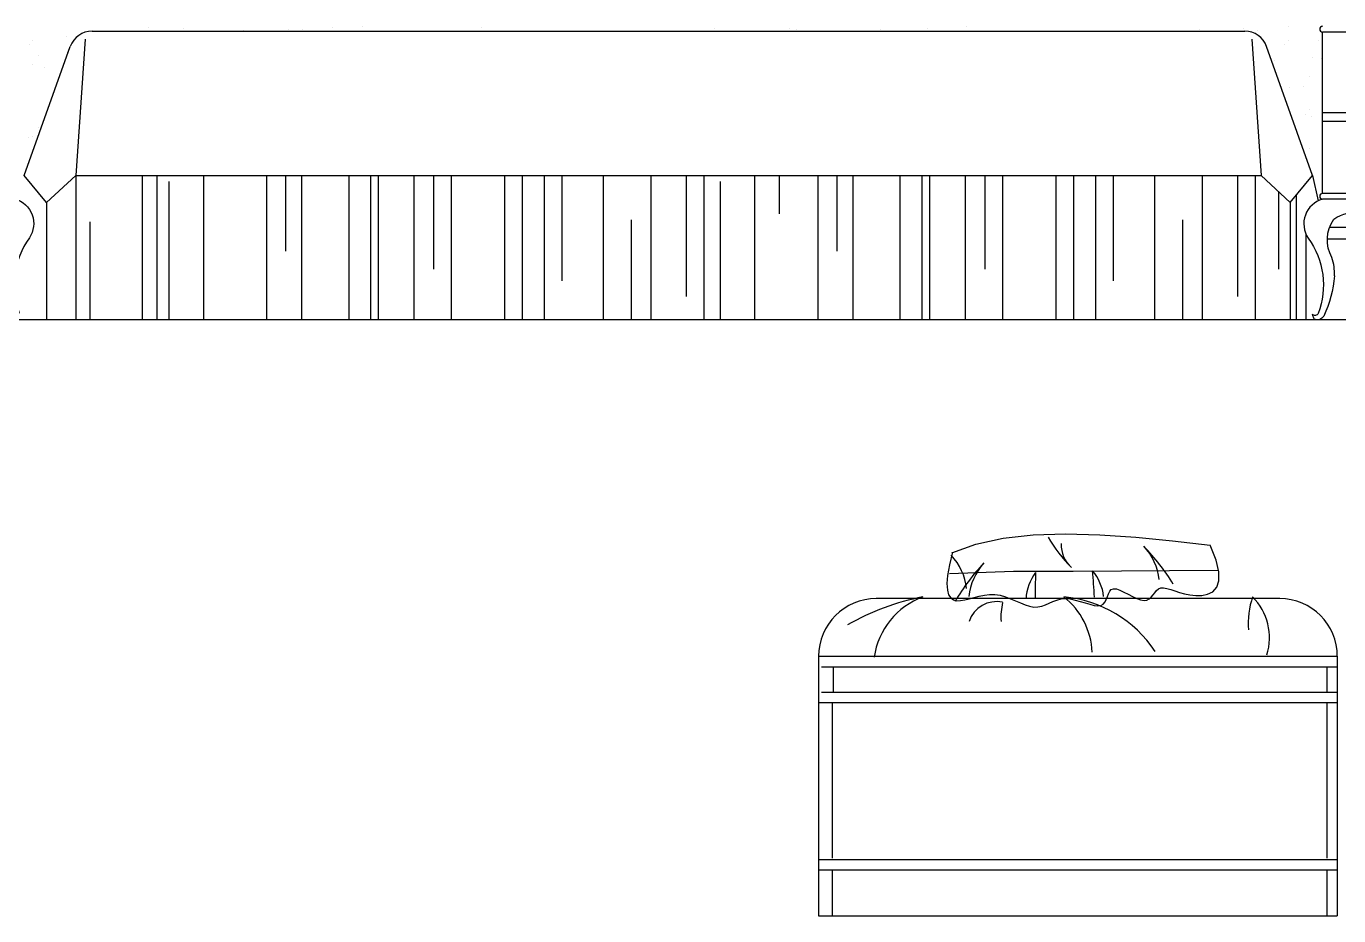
# Model space of a CAD drawing. Header units: inches. Extents: x 4.1 to 46.6, y 13.1 to 37.9.
# Drawn here: x 15.107 to 17.385, y 32.034 to 33.577 of the extents above; entities that cross this region are included whole.
import ezdxf

# ---------------------------------------------------------------- set-up
doc = ezdxf.new("R2010")
doc.units = ezdxf.units.IN
doc.header["$MEASUREMENT"] = 0
for name, color, linetype in [('02', 2, 'Continuous'), ('1', 1, 'Continuous'), ('4', 4, 'Continuous')]:
    doc.layers.add(name, color=color, linetype=linetype)

msp = doc.modelspace()

# ---------------------------------------------------------------- linework, layer by layer
at = {"layer": '02'}
for p, q in [((15.2097, 33.5544), (15.1934, 33.3183)), ((15.2216, 33.5683), (17.222, 33.5683)), ((17.234, 33.5544), (17.2502, 33.3183)), ((17.8169, 33.5669), (17.3569, 33.5669)), ((15.1039, 33.3183), (15.1839, 33.5418)), ((17.3397, 33.3183), (17.2597, 33.5418)), ((17.8169, 33.4269), (17.3569, 33.4269)), ((17.8169, 33.4119), (17.3569, 33.4119)), ((15.1427, 33.2711), (15.1039, 33.3183)), ((15.1934, 33.3183), (15.1427, 33.2711)), ((15.1934, 33.3183), (17.2502, 33.3183)), ((15.1934, 33.3183), (15.1934, 33.0683)), ((15.3086, 33.3183), (15.3086, 33.0683)), ((15.3343, 33.3183), (15.3343, 33.0683)), ((15.3548, 33.3079), (15.3548, 33.0683)), ((15.4148, 33.3183), (15.4148, 33.0683)), ((15.5243, 33.3183), (15.5243, 33.0683)), ((15.558, 33.1866), (15.558, 33.3183)), ((15.5854, 33.0683), (15.5854, 33.3183)), ((15.6676, 33.0683), (15.6676, 33.3183)), ((15.7052, 33.0683), (15.7052, 33.3183)), ((15.7189, 33.0683), (15.7189, 33.3183)), ((15.7805, 33.0683), (15.7805, 33.3183)), ((15.8148, 33.1558), (15.8148, 33.3183)), ((15.8456, 33.0683), (15.8456, 33.3183)), ((15.938, 33.0683), (15.938, 33.3183)), ((15.9688, 33.0683), (15.9688, 33.3183)), ((16.0065, 33.0683), (16.0065, 33.3183)), ((16.0373, 33.1353), (16.0373, 33.3183)), ((16.1092, 33.0683), (16.1092, 33.3183)), ((16.1913, 33.3183), (16.1913, 33.0683)), ((16.253, 33.1079), (16.253, 33.3183)), ((16.2838, 33.0683), (16.2838, 33.3183)), ((16.3115, 33.3079), (16.3115, 33.0683)), ((16.3714, 33.3183), (16.3714, 33.0683)), ((16.4142, 33.3183), (16.4142, 33.2514)), ((16.481, 33.3183), (16.481, 33.0683)), ((16.5147, 33.1866), (16.5147, 33.3183)), ((16.5421, 33.0683), (16.5421, 33.3183)), ((16.6242, 33.0683), (16.6242, 33.3183)), ((16.6619, 33.0683), (16.6619, 33.3183)), ((16.6756, 33.0683), (16.6756, 33.3183)), ((16.7372, 33.0683), (16.7372, 33.3183)), ((16.7714, 33.1558), (16.7714, 33.3183)), ((16.8023, 33.0683), (16.8023, 33.3183)), ((16.8947, 33.0683), (16.8947, 33.3183)), ((16.9255, 33.0683), (16.9255, 33.3183)), ((16.9632, 33.0683), (16.9632, 33.3183)), ((16.994, 33.1353), (16.994, 33.3183)), ((17.0659, 33.0683), (17.0659, 33.3183)), ((17.148, 33.3183), (17.148, 33.0683)), ((17.2096, 33.1079), (17.2096, 33.3183)), ((17.2404, 33.0683), (17.2404, 33.3183)), ((17.2502, 33.3183), (17.3009, 33.2711)), ((17.3009, 33.2711), (17.3397, 33.3183)), ((17.3397, 33.3183), (17.3494, 33.274)), ((17.281, 33.1558), (17.281, 33.2896)), ((17.3118, 33.0683), (17.3118, 33.2844)), ((17.8169, 33.2869), (17.3569, 33.2869)), ((15.1427, 33.2711), (15.1427, 33.0683)), ((17.3009, 33.2711), (17.3009, 33.0683)), ((15.2179, 33.2378), (15.2179, 33.0683)), ((16.1571, 33.2413), (16.1571, 33.0683)), ((17.1138, 33.2413), (17.1138, 33.0683)), ((17.3279, 33.217), (17.3279, 33.0683)), ((17.3652, 33.2083), (17.8086, 33.2083)), ((17.3692, 33.2283), (17.5376, 33.2283)), ((14.1556, 33.0683), (18.3089, 33.0683)), ((17.2825, 32.5841), (16.5825, 32.5841)), ((17.2825, 32.4841), (17.2825, 32.4841)), ((17.3825, 32.4841), (17.3825, 32.0341)), ((16.4875, 32.4661), (17.3825, 32.4661)), ((16.5075, 32.4661), (16.5075, 32.4221)), ((17.3645, 32.4661), (17.3645, 32.4221)), ((16.4875, 32.4221), (17.3825, 32.4221)), ((16.5061, 32.4041), (16.5061, 32.1341)), ((17.3645, 32.4041), (17.3645, 32.1341)), ((17.3825, 32.1311), (16.4825, 32.1311)), ((17.3825, 32.1131), (16.4825, 32.1131)), ((16.5061, 32.1131), (16.5061, 32.0341)), ((17.3645, 32.1131), (17.3645, 32.0341)), ((16.4825, 32.0341), (17.3825, 32.0341))]:
    msp.add_line(p, q, dxfattribs=at)
for points in [[(16.7135, 32.6635), (16.7553, 32.6786), (16.8026, 32.6888), (16.8548, 32.6945), (16.911, 32.6963), (16.9706, 32.6949), (17.0327, 32.6908), (17.0967, 32.6845), (17.1617, 32.6766)], [(16.7145, 32.6648), (16.7093, 32.6426), (16.7063, 32.6245), (16.7052, 32.6101), (16.7058, 32.599), (16.708, 32.5908), (16.7116, 32.5853), (16.7164, 32.5819), (16.7221, 32.5805), (16.7287, 32.5806), (16.736, 32.5818), (16.7439, 32.5838), (16.7523, 32.5861), (16.761, 32.5884), (16.77, 32.5903), (16.7791, 32.5914), (16.7883, 32.5914), (16.7975, 32.59), (16.8065, 32.5874), (16.8154, 32.584), (16.8241, 32.5803), (16.8325, 32.5766), (16.8406, 32.5733), (16.8484, 32.5708), (16.8558, 32.5696), (16.8628, 32.5698), (16.8695, 32.5713), (16.8761, 32.5736), (16.8826, 32.5764), (16.8891, 32.5792), (16.896, 32.5817), (16.9031, 32.5835), (16.9108, 32.5841), (16.919, 32.5835), (16.9276, 32.5817), (16.9362, 32.5793), (16.9448, 32.5767), (16.9529, 32.5743), (16.9604, 32.5724), (16.9669, 32.5716), (16.9723, 32.5722), (16.9764, 32.5746), (16.9794, 32.5783), (16.9816, 32.5828), (16.9835, 32.5878), (16.9853, 32.5926), (16.9875, 32.5968), (16.9903, 32.5999), (16.9942, 32.6013), (16.9993, 32.6009), (17.0054, 32.5988), (17.0123, 32.5956), (17.0196, 32.5918), (17.0271, 32.588), (17.0344, 32.5845), (17.0411, 32.582), (17.0471, 32.5808), (17.0521, 32.5815), (17.0561, 32.5836), (17.0596, 32.5868), (17.0627, 32.5905), (17.0656, 32.5944), (17.0687, 32.598), (17.0722, 32.6009), (17.0762, 32.6027), (17.0811, 32.6029), (17.0869, 32.6019), (17.0934, 32.6), (17.1007, 32.5975), (17.1087, 32.5949), (17.1174, 32.5924), (17.1268, 32.5905), (17.1368, 32.5894), (17.1472, 32.5897), (17.1574, 32.5917), (17.1663, 32.5962), (17.1732, 32.6038), (17.177, 32.615), (17.177, 32.6305), (17.1722, 32.6508), (17.1617, 32.6766)], [(16.7096, 32.6278), (16.8208, 32.6317), (16.924, 32.6317), (17.1754, 32.6337)]]:
    msp.add_lwpolyline(points, dxfattribs=at)
for centre, radius, start, end in [((15.2216, 33.5283), 0.04, 90, 160.3087), ((17.222, 33.5283), 0.04, 19.6913, 90), ((17.0945, 32.8127), 0.2461, 209.6329, 225.229), ((16.9549, 32.677), 0.0515, 177.1401, 229.0845), ((16.7715, 32.4084), 0.3832, 31.5862, 44.0809), ((16.9737, 32.606), 0.1005, 6.3041, 43.3344), ((16.6393, 32.5904), 0.1005, 6.3041, 43.3344), ((17.0484, 32.3834), 0.3832, 136.7505, 149.2452), ((16.8433, 32.5781), 0.1005, 137.497, 174.5273), ((16.9236, 32.5798), 0.0814, 142.5074, 177.2076), ((17.5596, 32.5951), 0.7014, 177.2049, 180.9276), ((16.8961, 32.579), 0.0814, 6.242, 40.9422), ((16.2603, 32.556), 0.7014, 2.5221, 6.2448), ((16.5825, 32.4841), 0.1, 90, 180), ((16.7395, 32.1812), 0.4129, 100.6215, 120.0601), ((16.7093, 32.4633), 0.132, 110.3175, 171.5692), ((16.791, 32.529), 0.0499, 77.6969, 161.8439), ((16.9072, 32.5528), 0.1084, 166.7286, 184.3872), ((16.8899, 32.3772), 0.2106, 33.1687, 85.0889), ((16.828, 32.4854), 0.1293, 2.5534, 51.7917), ((17.3753, 32.5405), 0.1474, 161.5882, 184.092), ((17.1655, 32.5166), 0.0993, 342.4015, 45.1891), ((17.2825, 32.4841), 0.1, 0, 90)]:
    msp.add_arc(centre, radius, start, end, dxfattribs=at)
at = {"layer": '1'}
for p, q in [((15.3188, 33.5743), (15.3188, 33.5743)), ((15.38, 33.5733), (15.38, 33.5733)), ((15.5622, 33.572), (15.5622, 33.572)), ((15.5874, 33.5719), (15.5874, 33.5719)), ((15.6393, 33.5745), (15.6393, 33.5745)), ((15.6904, 33.5762), (15.6904, 33.5762)), ((15.8977, 33.5748), (15.8977, 33.5748)), ((16.3014, 33.5738), (16.3014, 33.5738)), ((16.432, 33.5728), (16.432, 33.5728)), ((16.5902, 33.5719), (16.5902, 33.5719)), ((16.6713, 33.5736), (16.6713, 33.5736)), ((16.7391, 33.5758), (16.7391, 33.5758)), ((17.2203, 33.5733), (17.2203, 33.5733)), ((17.2974, 33.5759), (17.2974, 33.5759)), ((15.119, 33.552), (15.119, 33.552)), ((15.1768, 33.5594), (15.1768, 33.5594)), ((15.2771, 33.5689), (15.2771, 33.5689)), ((15.4851, 33.5695), (15.4851, 33.5695)), ((16.0058, 33.5684), (16.0058, 33.5684)), ((16.2704, 33.5689), (16.2704, 33.5689)), ((16.4435, 33.5704), (16.4435, 33.5704)), ((17.0662, 33.5683), (17.0662, 33.5683)), ((17.1432, 33.5708), (17.1432, 33.5708)), ((17.2446, 33.5703), (17.2446, 33.5703)), ((17.2984, 33.552), (17.2984, 33.552)), ((17.3505, 33.5528), (17.3505, 33.5528)), ((15.1123, 33.5446), (15.1123, 33.5446)), ((15.1292, 33.5265), (15.1292, 33.5265)), ((15.1783, 33.532), (15.1783, 33.532)), ((17.2916, 33.5446), (17.2916, 33.5446)), ((15.1185, 33.5097), (15.1185, 33.5097)), ((15.1393, 33.5053), (15.1393, 33.5053)), ((17.2727, 33.5183), (17.2727, 33.5183)), ((17.3388, 33.5219), (17.3388, 33.5219)), ((17.3548, 33.5203), (17.3548, 33.5203)), ((17.3342, 33.4898), (17.3342, 33.4898)), ((17.2987, 33.4712), (17.2987, 33.4712)), ((17.3234, 33.473), (17.3234, 33.473)), ((17.3267, 33.4243), (17.3267, 33.4243)), ((17.3335, 33.4317), (17.3335, 33.4317)), ((17.3383, 33.4196), (17.3383, 33.4196)), ((15.1294, 33.402), (15.1294, 33.402)), ((15.1109, 33.3845), (15.1109, 33.3845)), ((15.1187, 33.3851), (15.1187, 33.3851)), ((17.3344, 33.3653), (17.3344, 33.3653)), ((4.5079, 33.0683), (24.8041, 33.0683))]:
    msp.add_line(p, q, dxfattribs=at)
at = {"layer": '4'}
for p, q in [((17.3569, 33.2869), (17.3569, 33.5669)), ((17.8169, 33.2769), (17.3569, 33.2769)), ((16.4825, 32.4841), (17.3825, 32.4841)), ((16.4825, 32.4841), (16.4825, 32.0341)), ((16.4825, 32.4041), (17.3825, 32.4041))]:
    msp.add_line(p, q, dxfattribs=at)
for points in [[(15.0879, 33.2773, -0.512333), (15.1128, 33.2098, 0.25141), (15.0954, 33.0791, 0.763475)], [(17.3569, 33.2769, 0.512333), (17.332, 33.2093, -0.25141), (17.3494, 33.0786, -0.763475)], [(17.3732, 33.1756, -0.28507), (17.3763, 33.242, -0.169372), (17.4264, 33.2553)], [(17.3776, 33.1438, 0.089992), (17.3732, 33.1756)], [(17.3776, 33.1438, -0.084542), (17.359, 33.0742, -0.382361), (17.3424, 33.0688)], [(17.3494, 33.0786, -0.541925), (17.3391, 33.0776, 0.070502), (17.3424, 33.0688, 0.979175)]]:
    msp.add_lwpolyline(points, format="xyb", dxfattribs=at)
for centre in [(17.3569, 33.5719), (17.3569, 33.2819)]:
    msp.add_arc(centre, 0.005, 90, 270, dxfattribs=at)

doc.saveas('drawing.dxf')
